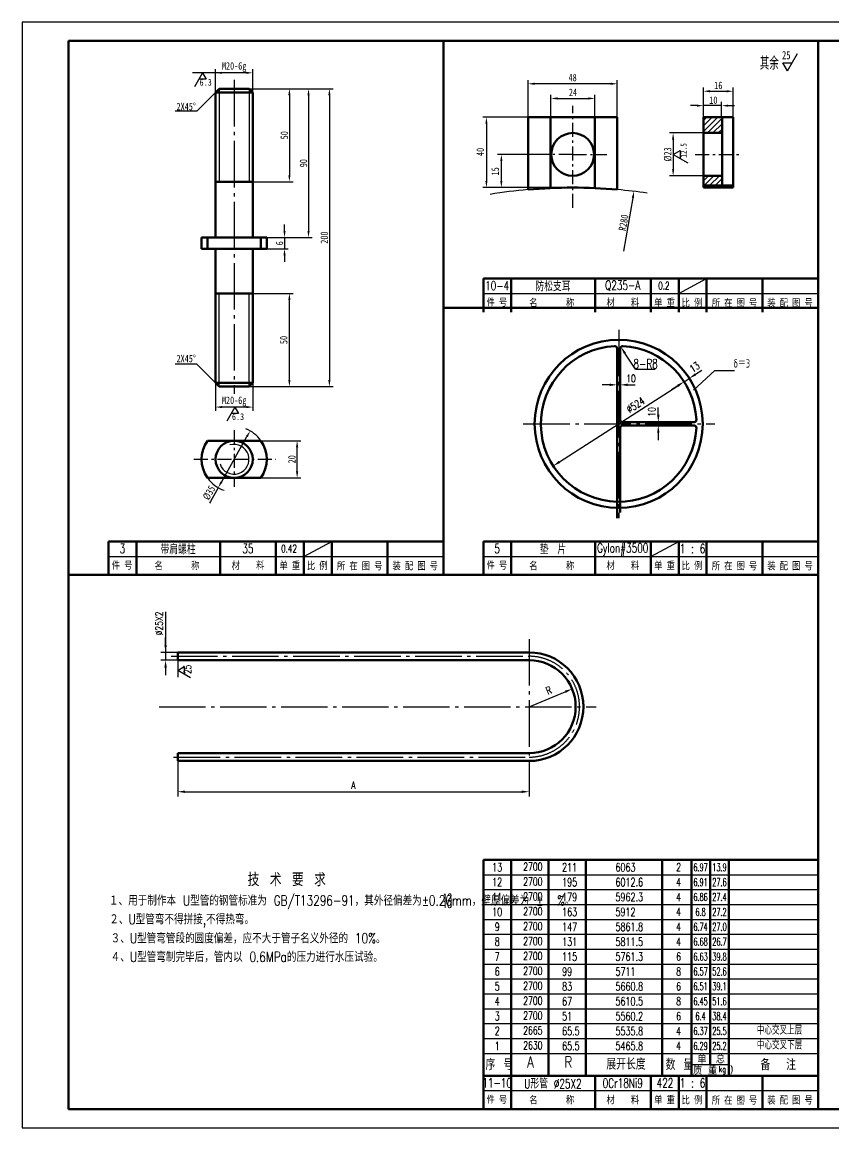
# Model space of a CAD drawing. Extents: x 0 to 25472, y -20 to 7186.
# Drawn here: x 10540 to 13158, y -20 to 3544 of the extents above; entities that cross this region are included whole.
import ezdxf
from ezdxf.enums import TextEntityAlignment as Align

# ---------------------------------------------------------------- set-up
doc = ezdxf.new("R2010")
doc.units = 0
doc.header["$LTSCALE"] = 60
doc.header["$MEASUREMENT"] = 0
doc.header["$PDMODE"] = 1
for name, pattern in [('XX-S', [0.5, 0.3, -0.2]), ('ZXX-L', [3.28, 2.5, -0.3, 0.18, -0.3]), ('ZXX-S', [1.27, 0.75, -0.2, 0.12, -0.2])]:
    doc.linetypes.add(name, pattern=pattern)
doc.layers.get('Defpoints').update_dxf_attribs({"linetype": 'CONTINUOUS'})
for name, color, linetype, lineweight in [('A 粗实线', 1, 'CONTINUOUS', 60), ('B 细实线', 7, 'CONTINUOUS', 30), ('C 文 字', 2, 'CONTINUOUS', 30), ('D 短中心线', 3, 'ZXX-S', 30), ('E 长中心线', 3, 'ZXX-L', 30), ('F 短虚线', 6, 'XX-S', 40)]:
    doc.layers.add(name, color=color, linetype=linetype, lineweight=lineweight)
doc.styles.add('ASC', font='TXT', dxfattribs={"width": 0.75})
doc.styles.add('HZ', font='txt', dxfattribs={"width": 0.75, "bigfont": 'hztxt'})
doc.styles.add('HZTXT', font='TXT.SHX', dxfattribs={"width": 0.75, "bigfont": 'HZTXT'})
doc.styles.add('TXT', font='txt', dxfattribs={"width": 0.7})
doc.styles.add('标题中文', font='SimSun.ttf', dxfattribs={"width": 0.7})
doc.dimstyles.new('通用标注4.0', dxfattribs={"dimtxt": 4, "dimasz": 4, "dimexe": 2.5, "dimexo": 0, "dimgap": 1.5, "dimtad": 1, "dimdec": 0, "dimzin": 0, "dimdsep": 46, "dimtxsty": 'HZTXT', "dimcen": 0, "dimadec": 0, "dimazin": 0, "dimtfac": 0.375, "dimtdec": 0, "dimtmove": 2, "dimatfit": 3, "dimfxl": 0, "dimtzin": 0, "dimarcsym": 0})

# ---------------------------------------------------------------- blocks, each defined once
blk = doc.blocks.new('*D102')
at = {"layer": 'C 文 字', "color": 0, "lineweight": -2}
for p, q in [((11002.5, 1642.5), (11002.5, 1512.2)), ((11002.5, 1536.2), (11002.5, 1560.2)), ((11041.5, 1512.2), (10987.5, 1512.2)), ((11002.5, 1512.2), (11002.5, 1487.2)), ((11002.5, 1512.2), (11002.5, 1487.2)), ((11041.5, 1487.2), (10987.5, 1487.2)), ((11002.5, 1463.2), (11002.5, 1439.2))]:
    blk.add_line(p, q, dxfattribs=at)
at = {"layer": 'C 文 字', "color": 0}
for points in [[(10998.5, 1536.2), (11006.5, 1536.2), (11002.5, 1512.2)], [(10998.5, 1463.2), (11006.5, 1463.2), (11002.5, 1487.2)]]:
    blk.add_solid(points, dxfattribs=at)
at = {"layer": 'Defpoints', "color": 0}
for p in [(11041.5, 1512.2), (11002.5, 1487.2), (11041.5, 1487.2)]:
    blk.add_point(p, dxfattribs=at)
at = {"layer": 'C 文 字', "color": 0, "insert": (10981.5, 1605.5), "char_height": 24, "attachment_point": 5, "rotation": 90, "style": 'HZTXT'}
blk.add_mtext('%%c25X2', dxfattribs=at)
blk = doc.blocks.new('*D103')
at = {"layer": 'C 文 字', "color": 0, "lineweight": -2}
blk.add_line((12175.1, 1337.2), (12291.6, 1385.3), dxfattribs=at)
at = {"layer": 'C 文 字', "color": 0}
blk.add_solid([(12290, 1389), (12293.1, 1381.6), (12313.7, 1394.4)], dxfattribs=at)
at = {"layer": 'Defpoints', "color": 0}
for p in [(12313.7, 1394.4), (12175.1, 1337.2)]:
    blk.add_point(p, dxfattribs=at)
at = {"layer": 'C 文 字', "color": 0, "insert": (12238.4, 1389.8), "char_height": 24, "attachment_point": 5, "rotation": 22.4378, "style": 'HZTXT'}
blk.add_mtext('R', dxfattribs=at)
blk = doc.blocks.new('*D104')
at = {"layer": 'C 文 字', "color": 0, "lineweight": -2}
for p, q in [((11041.5, 1162.2), (11041.5, 1048.1)), ((12175.1, 1090.4), (12175.1, 1048.1)), ((11065.5, 1063.1), (12151.1, 1063.1))]:
    blk.add_line(p, q, dxfattribs=at)
at = {"layer": 'C 文 字', "color": 0}
for points in [[(11065.5, 1067.1), (11065.5, 1059.1), (11041.5, 1063.1)], [(12151.1, 1067.1), (12151.1, 1059.1), (12175.1, 1063.1)]]:
    blk.add_solid(points, dxfattribs=at)
at = {"layer": 'Defpoints', "color": 0}
for p in [(11041.5, 1162.2), (12175.1, 1090.4), (12175.1, 1063.1)]:
    blk.add_point(p, dxfattribs=at)
at = {"layer": 'C 文 字', "color": 0, "insert": (11608.3, 1084.1), "char_height": 24, "attachment_point": 5, "style": 'HZTXT'}
blk.add_mtext('A', dxfattribs=at)
blk = doc.blocks.new('*D105')
at = {"layer": 'C 文 字', "color": 0, "lineweight": -2}
for p, q in [((12591.7, 2277.9), (12591.7, 2301.9)), ((12476.9, 2253.9), (12606.7, 2253.9)), ((12591.7, 2253.9), (12591.7, 2243.9)), ((12476.9, 2243.9), (12606.7, 2243.9)), ((12591.7, 2219.9), (12591.7, 2195.9))]:
    blk.add_line(p, q, dxfattribs=at)
at = {"layer": 'C 文 字', "color": 0}
for points in [[(12587.7, 2277.9), (12595.7, 2277.9), (12591.7, 2253.9)], [(12587.7, 2219.9), (12595.7, 2219.9), (12591.7, 2243.9)]]:
    blk.add_solid(points, dxfattribs=at)
at = {"layer": 'Defpoints', "color": 0}
for p in [(12476.9, 2253.9), (12476.9, 2243.9), (12591.7, 2243.9)]:
    blk.add_point(p, dxfattribs=at)
at = {"layer": 'C 文 字', "color": 0, "insert": (12570.7, 2287.4), "char_height": 24, "attachment_point": 5, "rotation": 90, "style": 'HZTXT'}
blk.add_mtext('10', dxfattribs=at)
blk = doc.blocks.new('*D106')
at = {"layer": 'C 文 字', "color": 0, "lineweight": -2}
for p, q in [((12458.9, 2491.6), (12458.9, 2359.6)), ((12468.9, 2491.6), (12468.9, 2359.6)), ((12434.9, 2374.6), (12410.9, 2374.6)), ((12458.9, 2374.6), (12468.9, 2374.6)), ((12492.9, 2374.6), (12516.9, 2374.6))]:
    blk.add_line(p, q, dxfattribs=at)
at = {"layer": 'C 文 字', "color": 0}
for points in [[(12434.9, 2378.6), (12434.9, 2370.6), (12458.9, 2374.6)], [(12492.9, 2378.6), (12492.9, 2370.6), (12468.9, 2374.6)]]:
    blk.add_solid(points, dxfattribs=at)
at = {"layer": 'Defpoints', "color": 0}
for p in [(12458.9, 2491.6), (12468.9, 2491.6), (12468.9, 2374.6)]:
    blk.add_point(p, dxfattribs=at)
at = {"layer": 'C 文 字', "color": 0, "insert": (12503.6, 2395.4), "char_height": 24, "attachment_point": 5, "style": 'HZTXT'}
blk.add_mtext('10', dxfattribs=at)
blk = doc.blocks.new('*D195')
at = {"layer": 'C 文 字', "color": 0, "lineweight": -2}
blk.add_line((12272.9, 2126.2), (12654.8, 2371.7), dxfattribs=at)
at = {"layer": 'C 文 字', "color": 0}
for points in [[(12652.6, 2375.1), (12657, 2368.3), (12675, 2384.7)], [(12270.8, 2129.5), (12275.1, 2122.8), (12252.7, 2113.2)]]:
    blk.add_solid(points, dxfattribs=at)
at = {"layer": 'Defpoints', "color": 0}
for p in [(12675, 2384.7), (12252.7, 2113.2)]:
    blk.add_point(p, dxfattribs=at)
at = {"layer": 'C 文 字', "color": 0, "insert": (12518.3, 2309.5), "char_height": 24, "attachment_point": 5, "rotation": 32.7422, "style": 'HZTXT'}
blk.add_mtext('%%c524', dxfattribs=at)

msp = doc.modelspace()

# ---------------------------------------------------------------- hatches: boundary and pattern name
at = {"layer": 'B 细实线'}
h = msp.add_hatch(dxfattribs=at)
h.set_pattern_fill('ANSI31', color=256, scale=100, style=0)
h.paths.add_polyline_path([(12797.3, 3237.3), (12737.3, 3237.3), (12737.3, 3186.3), (12797.3, 3186.3)])
h.paths.add_polyline_path([(12797.3, 3048.3), (12737.3, 3048.3), (12737.3, 3016.6), (12797.3, 3016.6)])

# ---------------------------------------------------------------- linework, layer by layer
at = {"layer": 'A 粗实线', "color": 5, "lineweight": 120}
for p, q in [((15525.6, 3483.7), (10689.6, 3483.7)), ((10689.6, 3483.7), (10689.6, 39.7)), ((10689.6, 39.7), (15525.6, 39.7))]:
    msp.add_line(p, q, dxfattribs=at)
at = {"layer": 'A 粗实线', "lineweight": 100}
for p, q in [((11898.6, 3483.7), (11898.6, 1761.7)), ((13107.6, 3483.7), (13107.6, 39.7)), ((10689.6, 1761.7), (13107.6, 1761.7))]:
    msp.add_line(p, q, dxfattribs=at)
at = {"layer": 'A 粗实线'}
for p, q in [((11175.6, 3329), (11163.6, 3317)), ((11163.6, 3317), (11163.6, 2849.1)), ((11163.6, 3317), (11283.6, 3317)), ((11271.6, 3329), (11175.6, 3329)), ((11271.6, 3329), (11283.6, 3317)), ((11283.6, 3317), (11283.6, 2849.1)), ((12171.5, 3237.3), (12459.5, 3237.3)), ((12171.5, 3003.8), (12171.5, 3237.3)), ((12243.5, 3008.6), (12243.5, 3237.3)), ((12387.5, 3008.6), (12387.5, 3237.3)), ((12459.5, 3003.8), (12459.5, 3237.3)), ((12737.3, 3237.3), (12737.3, 3010.2)), ((12737.3, 3237.3), (12833.3, 3237.3)), ((12797.3, 3237.3), (12797.3, 3016.6)), ((12833.3, 3237.3), (12833.3, 3010.2)), ((12737.3, 3186.3), (12797.3, 3186.3)), ((12737.3, 3048.3), (12797.3, 3048.3)), ((11283.6, 3029), (11163.6, 3029)), ((12737.3, 3016.6), (12833.3, 3016.6)), ((12737.3, 3010.2), (12833.3, 3010.2)), ((11328.6, 2849.1), (11118.6, 2849.1)), ((11118.6, 2849.1), (11118.6, 2813.1)), ((11137.5, 2813.1), (11137.5, 2849.1)), ((11309.8, 2813.1), (11309.8, 2849.1)), ((11328.6, 2849.1), (11328.6, 2813.1)), ((11328.6, 2813.1), (11118.6, 2813.1)), ((11163.6, 2813.1), (11163.6, 2381.1)), ((11283.6, 2813.1), (11283.6, 2381.1)), ((12027.6, 2717.2), (13107.6, 2717.2)), ((12027.6, 2717.2), (12027.6, 2609.2)), ((12117.6, 2717.2), (12117.6, 2609.2)), ((12387.6, 2717.2), (12387.6, 2609.2)), ((12567.6, 2717.2), (12567.6, 2609.2)), ((12657.6, 2717.2), (12657.6, 2609.2)), ((12747.6, 2717.2), (12747.6, 2609.2)), ((12927.6, 2717.2), (12927.6, 2609.2)), ((11283.6, 2669.1), (11163.6, 2669.1)), ((11898.6, 2622.7), (13107.6, 2622.7)), ((12458.9, 2491.6), (12458.9, 1944.9)), ((12468.9, 2491.6), (12468.9, 2261.9)), ((11175.6, 2369.1), (11163.6, 2381.1)), ((11163.6, 2381.1), (11283.6, 2381.1)), ((11271.6, 2369.1), (11175.6, 2369.1)), ((11271.6, 2369.1), (11283.6, 2381.1)), ((12476.9, 2253.9), (12706.5, 2253.9)), ((12468.9, 2235.9), (12468.9, 1962.6)), ((12476.9, 2243.9), (12706.5, 2243.9)), ((11137.5, 2194.6), (11309.8, 2194.6)), ((11137.5, 2074.6), (11309.8, 2074.6)), ((10818.6, 1869.7), (11898.6, 1869.7)), ((10818.6, 1869.7), (10818.6, 1761.7)), ((10908.6, 1869.7), (10908.6, 1761.7)), ((11178.6, 1869.7), (11178.6, 1761.7)), ((11358.6, 1869.7), (11358.6, 1761.7)), ((11448.6, 1869.7), (11448.6, 1761.7)), ((11538.6, 1869.7), (11538.6, 1761.7)), ((11718.6, 1869.7), (11718.6, 1761.7)), ((12027.6, 1869.7), (13107.6, 1869.7)), ((12027.6, 1869.7), (12027.6, 1761.7)), ((12117.6, 1869.7), (12117.6, 1761.7)), ((12387.6, 1869.7), (12387.6, 1761.7)), ((12567.6, 1869.7), (12567.6, 1761.7)), ((12657.6, 1869.7), (12657.6, 1761.7)), ((12747.6, 1869.7), (12747.6, 1761.7)), ((12927.6, 1869.7), (12927.6, 1761.7)), ((11041.5, 1512.2), (12175.1, 1512.2)), ((11041.5, 1512.2), (11041.5, 1487.2)), ((11041.5, 1487.2), (12175.1, 1487.2)), ((11041.5, 1187.2), (12175.1, 1187.2)), ((11041.5, 1187.2), (11041.5, 1162.2)), ((11041.5, 1162.2), (12175.1, 1162.2)), ((12027.6, 147.7), (12027.6, 843.7)), ((12027.6, 843.7), (13107.6, 843.7)), ((12117.6, 147.7), (12117.6, 843.7)), ((12237.6, 147.7), (12237.6, 843.7)), ((12357.6, 147.7), (12357.6, 843.7)), ((12604, 147.7), (12604, 843.7)), ((12699.1, 147.7), (12699.1, 843.7)), ((12759.1, 183.7), (12759.1, 843.7)), ((12819.1, 147.7), (12819.1, 843.7)), ((12027.6, 147.7), (13107.6, 147.7)), ((12027.6, 147.7), (12027.6, 39.7)), ((12117.6, 147.7), (12117.6, 39.7)), ((12387.6, 147.7), (12387.6, 39.7)), ((12567.6, 147.7), (12567.6, 39.7)), ((12657.6, 147.7), (12657.6, 39.7)), ((12747.6, 147.7), (12747.6, 39.7)), ((12927.6, 147.7), (12927.6, 39.7))]:
    msp.add_line(p, q, dxfattribs=at)
for centre, radius in [((12315.5, 3117.3), 69), ((12463.9, 2248.9), 271), ((11223.6, 2134.6), 60)]:
    msp.add_circle(centre, radius, dxfattribs=at)
for centre, radius, start, end in [((12315.5, 1384.2), 1626, 84.9192, 95.0808), ((12463.9, 2248.9), 251, 93.0667, 356.9333), ((12450.9, 2491.6), 8, 0, 93.0667), ((12476.9, 2491.6), 8, 86.9333, 180), ((12463.9, 2248.9), 251, 3.0667, 86.9333), ((12476.9, 2261.9), 8, 180, 270), ((12706.5, 2261.9), 8, 270, 3.0667), ((12476.9, 2235.9), 8, 90, 180), ((12706.5, 2235.9), 8, 356.9333, 90), ((11223.6, 2134.6), 105, 145.1501, 214.8499), ((11223.6, 2134.6), 105, 325.1501, 34.8499), ((12175.1, 1337.2), 175, 270, 90), ((12175.1, 1337.2), 150, 270, 90)]:
    msp.add_arc(centre, radius, start, end, dxfattribs=at)
at = {"layer": 'B 细实线'}
for p, q in [((15585.6, 3543.7), (10539.6, 3543.7)), ((10539.6, 3543.7), (10539.6, -20.3)), ((13008.9, 3387), (13040.6, 3442.6)), ((11163.6, 3317), (11163.6, 3392.2)), ((11283.6, 3317), (11283.6, 3392.2)), ((12993.3, 3412.9), (13023.3, 3412.9)), ((13008.9, 3387), (12993.3, 3412.9)), ((11262.6, 3380.2), (11088.8, 3380.2)), ((11121, 3380.1), (11095.7, 3335.6)), ((11133.4, 3359.4), (11109.5, 3359.4)), ((11121, 3380.1), (11133.4, 3359.4)), ((12171.5, 3237.3), (12171.5, 3357)), ((12459.5, 3237.3), (12459.5, 3357)), ((11163.6, 3317), (11103.5, 3256.8)), ((11175.6, 3329), (11175.6, 3029)), ((11271.6, 3329), (11475.5, 3329)), ((11271.6, 3329), (11413.8, 3329)), ((11271.6, 3329), (11271.6, 3029)), ((11463.5, 3329), (11542.8, 3329)), ((12438.5, 3345), (12192.5, 3345)), ((12737.3, 3237.3), (12737.3, 3332.9)), ((12758.3, 3320.9), (12812.3, 3320.9)), ((12833.3, 3237.3), (12833.3, 3332.9)), ((11401.8, 3308), (11401.8, 3050)), ((11463.5, 3308), (11463.5, 2870.1)), ((11530.8, 3308), (11530.8, 2390.1)), ((12245.6, 3237.3), (12245.6, 3309.7)), ((12266.6, 3297.7), (12366.5, 3297.7)), ((12387.5, 3229.6), (12387.5, 3309.7)), ((12737.3, 3244.4), (12737.3, 3286.4)), ((12795.9, 3237.3), (12795.9, 3286.4)), ((11103.5, 3256.8), (11033.6, 3256.8)), ((12716.3, 3274.4), (12695.3, 3274.4)), ((12795.9, 3274.4), (12737.3, 3274.4)), ((12816.9, 3274.4), (12837.9, 3274.4)), ((12171.5, 3237.3), (12025.3, 3237.3)), ((12037.3, 3216.3), (12037.3, 3031.2)), ((12737.3, 3186.3), (12627.5, 3186.3)), ((12639.5, 3165.3), (12639.5, 3069.3)), ((12205.1, 3117.3), (12073.5, 3117.3)), ((12640, 3116.5), (12662, 3129.7)), ((12640, 3116.5), (12687.3, 3089.6)), ((12662, 3129.7), (12662, 3104.3)), ((12085.5, 3031.2), (12085.5, 3096.3)), ((12737.3, 3048.3), (12627.5, 3048.3)), ((11271.6, 3029), (11413.8, 3029)), ((12315.5, 3010.2), (12025.3, 3010.2)), ((12315.5, 3010.2), (12073.5, 3010.2)), ((12509.5, 2977.4), (12479.2, 2805.2)), ((11386.1, 2870.1), (11386.1, 2891.1)), ((11328.6, 2849.1), (11475.5, 2849.1)), ((11328.6, 2849.1), (11398.1, 2849.1)), ((11386.1, 2849.1), (11386.1, 2813.1)), ((11328.6, 2813.1), (11398.1, 2813.1)), ((11386.1, 2792.1), (11386.1, 2771.1)), ((12657.6, 2669.2), (12747.6, 2717.2)), ((11175.6, 2369.1), (11175.6, 2669.1)), ((11271.6, 2669.1), (11413.8, 2669.1)), ((11271.6, 2369.1), (11271.6, 2669.1)), ((11401.8, 2390.1), (11401.8, 2648.1)), ((12027.6, 2669.2), (13107.6, 2669.2)), ((11103.5, 2441.3), (11033.6, 2441.3)), ((11163.6, 2381.1), (11103.5, 2441.3)), ((12705.3, 2357.1), (12774, 2420.9)), ((12774, 2420.9), (12837.8, 2420.9)), ((11163.6, 2381.1), (11163.6, 2290.9)), ((11271.6, 2369.1), (11413.8, 2369.1)), ((11283.6, 2381.1), (11283.6, 2290.9)), ((11401.8, 2369.1), (11542.8, 2369.1)), ((11262.6, 2302.9), (11184.6, 2302.9)), ((11225.3, 2302.4), (11200, 2257.9)), ((11237.8, 2281.7), (11213.8, 2281.7)), ((11225.3, 2302.4), (11237.8, 2281.7)), ((11182.4, 2061.4), (11264.8, 2207.8)), ((11309.8, 2194.6), (11438.7, 2194.6)), ((11426.7, 2095.6), (11426.7, 2173.6)), ((11309.8, 2074.6), (11438.7, 2074.6)), ((11172.1, 2043.1), (11147.2, 1998.9)), ((11147.2, 1998.9), (11144, 1993.1)), ((11448.6, 1821.7), (11538.6, 1869.7)), ((12567.6, 1821.7), (12657.6, 1869.7)), ((10818.6, 1821.7), (11898.6, 1821.7)), ((12027.6, 1821.7), (13107.6, 1821.7)), ((11041.5, 1487.2), (11041.5, 1432.6)), ((12027.6, 795.7), (13107.6, 795.7)), ((12027.6, 747.7), (13107.6, 747.7)), ((12027.6, 699.7), (13107.6, 699.7)), ((12027.6, 651.7), (13107.6, 651.7)), ((12027.6, 603.7), (13107.6, 603.7)), ((12027.6, 555.7), (13107.6, 555.7)), ((12027.6, 507.7), (13107.6, 507.7)), ((12027.6, 459.7), (13107.6, 459.7)), ((12027.6, 459.7), (13107.6, 459.7)), ((12027.6, 411.7), (13107.6, 411.7)), ((12027.6, 363.7), (13107.6, 363.7)), ((12027.6, 315.7), (13107.6, 315.7)), ((12027.6, 267.7), (13107.6, 267.7)), ((12027.6, 219.7), (13107.6, 219.7)), ((12699.1, 183.7), (12819.1, 183.7)), ((12027.6, 99.7), (13107.6, 99.7)), ((10539.6, -20.3), (15585.6, -20.3))]:
    msp.add_line(p, q, dxfattribs=at)
msp.add_lwpolyline([(11083.3, 1430.1), (11041.5, 1454.2), (11062.4, 1466.3), (11062.4, 1442.2)], dxfattribs=at)
for centre, radius, start, end in [((12315.5, 1384.2), 1626, 95.0808, 99.4068), ((12315.5, 1384.2), 1626, 81.4906, 84.9192), ((11223.6, 2134.6), 105, 34.8499, 68.6499), ((11223.6, 2134.6), 48, 198.2278, 106.1852), ((11223.6, 2134.6), 105, 214.8499, 252.0726)]:
    msp.add_arc(centre, radius, start, end, dxfattribs=at)
for points in [[(11184.6, 3383.7), (11184.6, 3376.7), (11163.6, 3380.2)], [(11262.6, 3383.7), (11262.6, 3376.7), (11283.6, 3380.2)], [(11398.3, 3308), (11405.3, 3308), (11401.8, 3329)], [(11460, 3308), (11467, 3308), (11463.5, 3329)], [(11527.3, 3308), (11534.3, 3308), (11530.8, 3329)], [(12192.5, 3348.5), (12192.5, 3341.5), (12171.5, 3345)], [(12438.5, 3348.5), (12438.5, 3341.5), (12459.5, 3345)], [(12758.3, 3324.4), (12758.3, 3317.4), (12737.3, 3320.9)], [(12812.3, 3324.4), (12812.3, 3317.4), (12833.3, 3320.9)], [(12266.6, 3301.2), (12266.6, 3294.2), (12245.6, 3297.7)], [(12366.5, 3301.2), (12366.5, 3294.2), (12387.5, 3297.7)], [(12716.3, 3277.9), (12716.3, 3270.9), (12737.3, 3274.4)], [(12816.9, 3277.9), (12816.9, 3270.9), (12795.9, 3274.4)], [(12033.8, 3216.3), (12040.8, 3216.3), (12037.3, 3237.3)], [(12636, 3165.3), (12643, 3165.3), (12639.5, 3186.3)], [(12082, 3096.3), (12089, 3096.3), (12085.5, 3117.3)], [(12636, 3069.3), (12643, 3069.3), (12639.5, 3048.3)], [(11398.3, 3050), (11405.3, 3050), (11401.8, 3029)], [(12033.8, 3031.2), (12040.8, 3031.2), (12037.3, 3010.2)], [(12082, 3031.2), (12089, 3031.2), (12085.5, 3010.2)], [(12513, 2976.8), (12506.1, 2978), (12513.2, 2998.1)], [(11382.6, 2870.1), (11389.6, 2870.1), (11386.1, 2849.1)], [(11460, 2870.1), (11467, 2870.1), (11463.5, 2849.1)], [(11382.6, 2792.1), (11389.6, 2792.1), (11386.1, 2813.1)], [(11398.3, 2648.1), (11405.3, 2648.1), (11401.8, 2669.1)], [(11398.3, 2390.1), (11405.3, 2390.1), (11401.8, 2369.1)], [(11527.3, 2390.1), (11534.3, 2390.1), (11530.8, 2369.1)], [(11184.6, 2306.4), (11184.6, 2299.4), (11163.6, 2302.9)], [(11262.6, 2306.4), (11262.6, 2299.4), (11283.6, 2302.9)], [(11267.9, 2206.1), (11261.8, 2209.5), (11275.1, 2226.1)], [(11423.2, 2173.6), (11430.2, 2173.6), (11426.7, 2194.6)], [(11423.2, 2095.6), (11430.2, 2095.6), (11426.7, 2074.6)], [(11185.5, 2059.7), (11179.4, 2063.1), (11172.1, 2043.1)]]:
    msp.add_solid(points, dxfattribs=at)
at = {"layer": 'C 文 字'}
for p, q in [((12517.8, 2424.8), (12484, 2476.8)), ((12517.8, 2424.8), (12581.8, 2424.8)), ((12675, 2384.7), (12691.8, 2395.5)), ((12712, 2408.5), (12732.2, 2421.5)), ((12654.8, 2371.7), (12634.6, 2358.7))]:
    msp.add_line(p, q, dxfattribs=at)
for points in [[(12487.3, 2479), (12480.6, 2474.6), (12470.9, 2496.9)], [(12709.8, 2411.8), (12714.1, 2405.1), (12691.8, 2395.5)], [(12652.6, 2375.1), (12657, 2368.3), (12675, 2384.7)]]:
    msp.add_solid(points, dxfattribs=at)
at = {"layer": 'D 短中心线'}
for p, q in [((12315.5, 2945.5), (12315.5, 3273.7)), ((12315.5, 3117.3), (12205.1, 3117.3)), ((12315.5, 3117.3), (12425.8, 3117.3)), ((12710.7, 3117.3), (12860.1, 3117.3)), ((11223.6, 2228.7), (11223.6, 2045.5)), ((11093.4, 2134.6), (11223.6, 2134.6)), ((11223.6, 2134.6), (11357.9, 2134.6))]:
    msp.add_line(p, q, dxfattribs=at)
at = {"layer": 'E 长中心线'}
for p, q in [((11223.6, 3357.6), (11223.6, 2345.9)), ((12463.9, 2552), (12463.9, 1944.9)), ((12156.2, 2248.9), (12774.1, 2248.9)), ((12175.1, 1555.1), (12175.1, 1090.4)), ((11020.4, 1499.7), (12175.1, 1499.7)), ((10981.4, 1337.2), (12391.6, 1337.2)), ((11028.3, 1174.7), (12175.1, 1174.7))]:
    msp.add_line(p, q, dxfattribs=at)
msp.add_arc((12175.1, 1337.2), 162.5, 270, 90, dxfattribs=at)

# ---------------------------------------------------------------- texts
at = {"layer": 'C 文 字'}
for s, height, style, width, p in [('其余', 42, 'HZTXT', 0.7, (12949.8, 3413.7)), ('M20-6g', 24, 'TXT', 0.7, (11223.6, 3398.6)), ('48', 24, 'TXT', 0.7, (12315.5, 3364.7)), ('16', 24, 'TXT', 0.7, (12785.3, 3339.5)), ('24', 24, 'TXT', 0.7, (12316.5, 3317.4)), ('2X45%%D', 24, 'TXT', 0.7, (11069, 3272)), ('10', 24, 'TXT', 0.7, (12769.2, 3292)), ('10-4', 30, 'HZTXT', 0.7, (12072, 2694.2)), ('防松支耳', 30, 'HZTXT', 0.7, (12251.9, 2694.2)), ('Q235-A', 30, 'HZTXT', 0.7, (12477, 2694.2)), ('0.2', 24.3, 'HZTXT', 0.7, (12609.6, 2694)), ('2X45%%D', 24, 'TXT', 0.7, (11069, 2459.6)), ('8-R8', 30, 'HZTXT', 0.7, (12550.8, 2442.5)), ('M20-6g', 24, 'TXT', 0.7, (11223.6, 2321)), ('3', 30, 'HZTXT', 0.7, (10863, 1846.6)), ('带肩螺柱', 30, 'HZTXT', 0.7, (11042.9, 1846.6)), ('35', 30, 'HZTXT', 0.7, (11268, 1846.6)), ('0.42', 24.3, 'HZTXT', 0.7, (11400.6, 1846.7)), ('5', 30, 'HZTXT', 0.7, (12072, 1846.6)), ('垫\u3000片', 30, 'HZTXT', 0.7, (12251.9, 1846.6)), ('Gylon#3500', 30, 'HZTXT', 0.7, (12477, 1846.6)), ('1 : 6', 30, 'HZTXT', 0.7, (12702.2, 1846.6)), ('13', 27, 'HZTXT', 0.7, (12072, 819.8)), ('2', 25.8, 'HZTXT', 0.7, (12657.1, 819.8)), ('6.97', 25.2, 'HZTXT', 0.5, (12728, 819.7)), ('13.9', 25.2, 'HZTXT', 0.5, (12789, 819.7)), ('12', 27, 'HZTXT', 0.7, (12072, 771.8)), ('4', 25.8, 'HZTXT', 0.7, (12657.1, 771.8)), ('6.91', 25.2, 'HZTXT', 0.5, (12728, 771.7)), ('27.6', 25.2, 'HZTXT', 0.5, (12789, 771.7)), ('11', 27, 'HZTXT', 0.7, (12072, 723.8)), ('4', 25.8, 'HZTXT', 0.7, (12657.1, 723.8)), ('6.86', 25.2, 'HZTXT', 0.5, (12728, 723.7)), ('27.4', 25.2, 'HZTXT', 0.5, (12789, 723.7)), ('10', 27, 'HZTXT', 0.7, (12072, 675.8)), ('4', 25.8, 'HZTXT', 0.7, (12657.1, 675.8)), ('6.8', 25.2, 'HZTXT', 0.5, (12728, 675.7)), ('27.2', 25.2, 'HZTXT', 0.5, (12789, 675.7)), ('9', 27, 'HZTXT', 0.7, (12072, 627.8)), ('4', 25.8, 'HZTXT', 0.7, (12657.1, 627.8)), ('6.74', 25.2, 'HZTXT', 0.5, (12728, 627.7)), ('27.0', 25.2, 'HZTXT', 0.5, (12789, 627.7)), ('8', 27, 'HZTXT', 0.7, (12072, 579.8)), ('4', 25.8, 'HZTXT', 0.7, (12657.1, 579.8)), ('6.68', 25.2, 'HZTXT', 0.5, (12728, 579.7)), ('26.7', 25.2, 'HZTXT', 0.5, (12789, 579.7)), ('7', 27, 'HZTXT', 0.7, (12072, 531.8)), ('6', 25.8, 'HZTXT', 0.7, (12657.1, 531.8)), ('6.63', 25.2, 'HZTXT', 0.5, (12728, 531.7)), ('39.8', 25.2, 'HZTXT', 0.5, (12789, 531.7)), ('6', 27, 'HZTXT', 0.7, (12072, 483.8)), ('8', 25.8, 'HZTXT', 0.7, (12657.1, 483.8)), ('6.57', 25.2, 'HZTXT', 0.5, (12728, 483.7)), ('52.6', 25.2, 'HZTXT', 0.5, (12789, 483.7)), ('5', 27, 'HZTXT', 0.7, (12072, 435.8)), ('6', 25.8, 'HZTXT', 0.7, (12657.1, 435.8)), ('6.51', 25.2, 'HZTXT', 0.5, (12728, 435.7)), ('39.1', 25.2, 'HZTXT', 0.5, (12789, 435.7)), ('4', 27, 'HZTXT', 0.7, (12072, 387.8)), ('8', 25.8, 'HZTXT', 0.7, (12657.1, 387.8)), ('6.45', 25.2, 'HZTXT', 0.5, (12728, 387.7)), ('51.6', 25.2, 'HZTXT', 0.5, (12789, 387.7)), ('3', 27, 'HZTXT', 0.7, (12072, 339.8)), ('6', 25.8, 'HZTXT', 0.7, (12657.1, 339.8)), ('6.4', 25.2, 'HZTXT', 0.5, (12728, 339.7)), ('38.4', 25.2, 'HZTXT', 0.5, (12789, 339.7)), ('2', 27, 'HZTXT', 0.7, (12072, 291.8)), ('4', 25.8, 'HZTXT', 0.7, (12657.1, 291.8)), ('6.37', 25.2, 'HZTXT', 0.5, (12728, 291.7)), ('25.5', 25.2, 'HZTXT', 0.5, (12789, 291.7)), ('1', 27, 'HZTXT', 0.7, (12072, 243.8)), ('4', 25.8, 'HZTXT', 0.7, (12657.1, 243.8)), ('6.29', 25.2, 'HZTXT', 0.5, (12728, 243.7)), ('25.2', 25.2, 'HZTXT', 0.5, (12789, 243.7)), ('11-10', 30, 'HZTXT', 0.7, (12072, 124.6)), ('U形管 %%c25X2', 30, 'HZTXT', 0.7, (12251.9, 124.6)), ('0Cr18Ni9', 30, 'HZTXT', 0.7, (12477, 124.6)), ('422', 30, 'HZTXT', 0.7, (12613.3, 124.6)), ('1 : 6', 30, 'HZTXT', 0.7, (12702.2, 124.6))]:
    msp.add_text(s, height=height, dxfattribs=dict(at, style=style, width=width)).set_placement(p, align=Align.MIDDLE)
for s, height, style, width, p in [('25', 26.73, 'ASC', 0.75, (12990.8, 3423.7)), ('6.3', 21.38, 'ASC', 0.75, (11112.3, 3339)), ('6.3', 21.38, 'ASC', 0.75, (11216.6, 2261.3)), ('１、用于制作本 U型管的钢管标准为 GB/T13296-91，其外径偏差为±0.20mm，壁厚偏差为 ±  %。', 33, 'HZ', 0.75, (10819.7, 696.1)), ('12', 24, 'HZ', 0.75, (11895.4, 709.9)), ('10', 24, 'HZ', 0.75, (11895.4, 688.9)), ('２、U型管弯不得拼接,不得热弯。', 33, 'HZ', 0.75, (10820.8, 635.9)), ('３、U型管弯管段的圆度偏差，应不大于管子名义外径的 10%。', 33, 'HZ', 0.75, (10825.3, 574.5)), ('４、U型管弯制完毕后，管内以 0.6MPa的压力进行水压试验。', 33, 'HZ', 0.75, (10825.3, 514.5)), ('单', 27, 'HZTXT', 0.8, (12718.1, 187.1)), ('总', 27, 'HZTXT', 0.8, (12777.3, 187.9)), ('序 号', 36, 'HZTXT', 0.8, (12034.3, 165.7)), ('A', 36, 'HZTXT', 0.8, (12168.1, 174)), ('R', 36, 'HZTXT', 0.8, (12288.8, 174)), ('展开长度', 36, 'HZTXT', 0.8, (12424.1, 167.4)), ('数 量', 36, 'HZTXT', 0.8, (12615.3, 165.9)), ('质 量', 27, 'HZTXT', 0.8, (12703.8, 151.3)), ('( kg )', 18.93, 'HZTXT', 0.8, (12764.2, 159.4)), ('备  注', 36, 'HZTXT', 0.8, (12921.3, 165.6))]:
    msp.add_text(s, height=height, dxfattribs=dict(at, style=style, width=width)).set_placement(p)
at = {"layer": 'C 文 字', "style": 'TXT', "width": 0.7}
for s, rotation, p in [('50', 90, (11385.5, 3179)), ('40', 90, (12017.4, 3125.3)), ('%%C23', 90, (12621.9, 3117.3)), ('90', 90, (11447.2, 3089)), ('15', 90, (12065.7, 3062.8)), ('R280', 79.9952, (12479.8, 2897.3)), ('200', 90, (11514.5, 2849.1)), ('6', 90, (11369.8, 2830.9)), ('50', 90, (11383.6, 2519.1)), ('20', 90, (11409.9, 2134.6)), ('%%c35', 60.6309, (11142.3, 2026.7))]:
    msp.add_text(s, height=24, rotation=rotation, dxfattribs=at).set_placement(p, align=Align.MIDDLE)
at = {"layer": 'C 文 字', "style": 'ASC', "width": 0.75}
msp.add_text('12.5', height=19.31, rotation=90, dxfattribs=at).set_placement((12682.9, 3106.6))
at = {"layer": 'C 文 字', "style": '标题中文', "oblique": 0.5, "width": 0.8}
for s, p in [('件 号', (12071, 2628.6)), ('装 配 图 号', (13016.6, 2627)), ('件 号', (10862, 1781.1)), ('装 配 图 号', (11807.6, 1779.5)), ('件 号', (12071, 1781.1)), ('装 配 图 号', (13016.6, 1779.5)), ('件 号', (12071, 59.1)), ('装 配 图 号', (13016.6, 57.5))]:
    msp.add_text(s, height=24, rotation=0.0959, dxfattribs=at).set_placement(p, align=Align.CENTER)
for s, p in [('名       称', (12175.4, 2627.3)), ('材    料', (12424.4, 2628)), ('单 重', (12578.5, 2628)), ('比 例', (12666.9, 2627.3)), ('所 在 图 号', (12764.1, 2626.6)), ('名       称', (10966.4, 1779.8)), ('材    料', (11215.4, 1780.5)), ('单 重', (11369.5, 1780.5)), ('比 例', (11457.9, 1779.8)), ('所 在 图 号', (11555.1, 1779.1)), ('名       称', (12175.4, 1779.8)), ('材    料', (12424.4, 1780.5)), ('单 重', (12578.5, 1780.5)), ('比 例', (12666.9, 1779.8)), ('所 在 图 号', (12764.1, 1779.1)), ('名       称', (12175.4, 57.8)), ('材    料', (12424.4, 58.5)), ('单 重', (12578.5, 58.5)), ('比 例', (12666.9, 57.8)), ('所 在 图 号', (12764.1, 57.1))]:
    msp.add_text(s, height=24, rotation=0.0959, dxfattribs=at).set_placement(p)
at = {"layer": 'C 文 字', "style": 'HZTXT', "width": 0.7}
for s, height, p in [('         δ＝3', 27, (12669.2, 2443.6)), ('2700', 25.8, (12156.1, 821.7)), ('211', 27, (12281.3, 819.6)), ('6063', 27, (12453.4, 819.6)), ('2700', 25.8, (12156.1, 773.7)), ('195', 27, (12281.3, 771.6)), ('6012.6', 27, (12453.4, 771.6)), ('2700', 25.8, (12156.1, 725.7)), ('179', 27, (12281.3, 723.6)), ('5962.3', 27, (12453.4, 723.6)), ('2700', 25.8, (12156.1, 677.7)), ('163', 27, (12281.3, 675.6)), ('5912', 27, (12453.4, 675.6)), ('2700', 25.8, (12156.1, 629.7)), ('147', 27, (12281.3, 627.6)), ('5861.8', 27, (12453.4, 627.6)), ('2700', 25.8, (12156.1, 581.7)), ('131', 27, (12281.3, 579.6)), ('5811.5', 27, (12453.4, 579.6)), ('2700', 25.8, (12156.1, 533.7)), ('115', 27, (12281.3, 531.6)), ('5761.3', 27, (12453.4, 531.6)), ('2700', 25.8, (12156.1, 485.7)), ('99', 27, (12281.3, 483.6)), ('5711', 27, (12453.4, 483.6)), ('2700', 25.8, (12156.1, 437.7)), ('83', 27, (12281.3, 435.6)), ('5660.8', 27, (12453.4, 435.6)), ('2700', 25.8, (12156.1, 389.7)), ('67', 27, (12281.3, 387.6)), ('5610.5', 27, (12453.4, 387.6)), ('2700', 25.8, (12156.1, 341.7)), ('51', 27, (12281.3, 339.6)), ('5560.2', 27, (12453.4, 339.6)), ('2665', 25.8, (12156.1, 293.7)), ('65.5', 27, (12281.3, 291.6)), ('5535.8', 27, (12453.4, 291.6)), ('中心交叉上层', 25.8, (12909.6, 293.7)), ('2630', 25.8, (12156.1, 245.7)), ('65.5', 27, (12281.3, 243.6)), ('5465.8', 27, (12453.4, 243.6)), ('中心交叉下层', 25.8, (12909.6, 245.7))]:
    msp.add_text(s, height=height, dxfattribs=at).set_placement(p, align=Align.MIDDLE_LEFT)
msp.add_text('25', height=24, rotation=90, dxfattribs=at).set_placement((11060.8, 1443.4), align=Align.TOP_LEFT)
at = {"layer": 'C 文 字', "insert": (12708.9, 2431.6), "char_height": 24, "attachment_point": 5, "rotation": 32.7422, "style": 'HZTXT'}
msp.add_mtext('13', dxfattribs=at)
at = {"layer": 'F 短虚线', "style": 'HZTXT', "width": 0.9}
msp.add_text('技 术 要 求', height=42, dxfattribs=at).set_placement((11267.1, 758.6))

# ---------------------------------------------------------------- dimensions: what is measured, and where the dimension line sits
at = {"layer": 'C 文 字'}
dim = msp.add_linear_dim(base=(12468.9, 2374.6), p1=(12458.9, 2491.6), p2=(12468.9, 2491.6), dimstyle='通用标注4.0', override={"dimscale": 6, "dimtmove": 1}, dxfattribs=at)
dim.commit()
dim.dimension.update_dxf_attribs({"geometry": '*D106', "text_midpoint": (12503.6, 2374.4), "dimtype": 160})
dim = msp.add_diameter_dim_2p(p1=(12252.7, 2113.2), p2=(12675, 2384.7), text='%%c524', dimstyle='通用标注4.0', override={"dimscale": 6}, dxfattribs=at)
dim.commit()
dim.dimension.update_dxf_attribs({"geometry": '*D195', "text_midpoint": (12518.3, 2309.5), "dimtype": 163})
dim = msp.add_linear_dim(base=(12591.7, 2243.9), p1=(12476.9, 2253.9), p2=(12476.9, 2243.9), angle=90, dimstyle='通用标注4.0', override={"dimscale": 6, "dimtmove": 1}, dxfattribs=at)
dim.commit()
dim.dimension.update_dxf_attribs({"geometry": '*D105', "text_midpoint": (12591.7, 2287.4), "dimtype": 160})
dim = msp.add_linear_dim(base=(11002.5, 1487.2), p1=(11041.5, 1512.2), p2=(11041.5, 1487.2), angle=90, text='%%c25X2', dimstyle='通用标注4.0', override={"dimscale": 6, "dimtmove": 1}, dxfattribs=at)
dim.commit()
dim.dimension.update_dxf_attribs({"geometry": '*D102', "text_midpoint": (10998.6, 1605.5), "dimtype": 160})
dim = msp.add_radius_dim(center=(12175.1, 1337.2), mpoint=(12313.7, 1394.4), text='R', dimstyle='通用标注4.0', override={"dimscale": 6}, dxfattribs=at)
dim.commit()
dim.dimension.update_dxf_attribs({"geometry": '*D103', "text_midpoint": (12238.4, 1389.8), "dimtype": 164})
dim = msp.add_linear_dim(base=(12175.1, 1063.1), p1=(11041.5, 1162.2), p2=(12175.1, 1090.4), text='A', dimstyle='通用标注4.0', override={"dimscale": 6}, dxfattribs=at)
dim.commit()
dim.dimension.update_dxf_attribs({"geometry": '*D104', "text_midpoint": (11608.3, 1084.1)})

doc.saveas('drawing.dxf')
